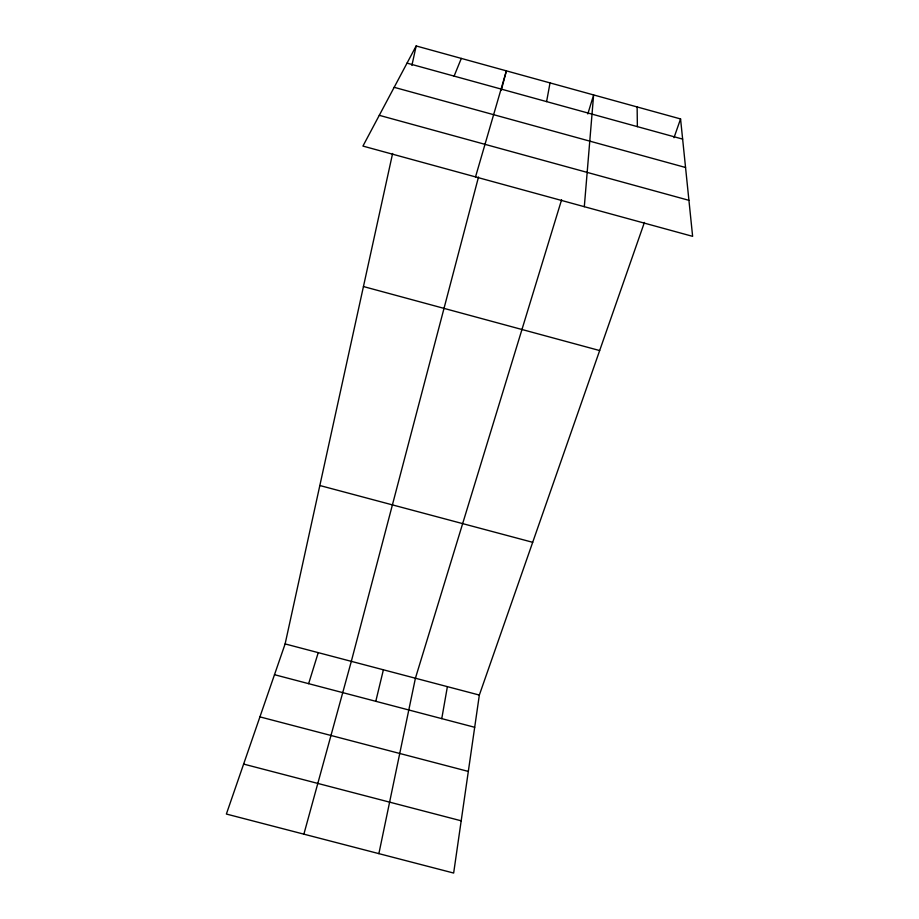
<?xml version="1.0" encoding="UTF-8"?>
<svg xmlns="http://www.w3.org/2000/svg" width="919" height="919" viewBox="0 0 919 919"><rect width="100%" height="100%" fill="white"/><g stroke="black" fill="none" stroke-linecap="round" stroke-linejoin="round"><path stroke-width="1.38" d="M584.312 206.683L593.617 94.944L587.815 113.945M644.414 222.432L479.339 695.063L453.653 873.05L226.373 814.039L285.12 643.92L392.608 153.484M441.763 718.635L447.392 686.654M546.598 101.607L550.033 82.905M378.881 853.636L415.411 678.233L561.601 199.756M411.896 65.444L416.169 45.95L680.565 118.942L692.627 236.344L362.936 146.075L416.169 45.95M375.791 701.312L383.395 669.79M478.512 176.999L351.322 661.347L303.879 834.165M501.326 90.096L506.38 70.855L475.525 176.896M308.635 683.667L318.25 652.639M674.006 137.701L680.565 118.942M454.101 76.116L461.315 58.414M243.627 764.08L461.189 820.805M274.494 674.695L474.686 727.285M259.928 716.877L468.311 771.42M285.12 643.92L479.339 695.063M319.835 485.519L532.687 542.302M363.442 286.544L599.659 350.553M394.171 87.316L685.551 167.488M379.283 115.323L688.917 200.319M407.037 63.135L682.633 139.114M637.131 106.96L637.372 126.638"/></g></svg>
